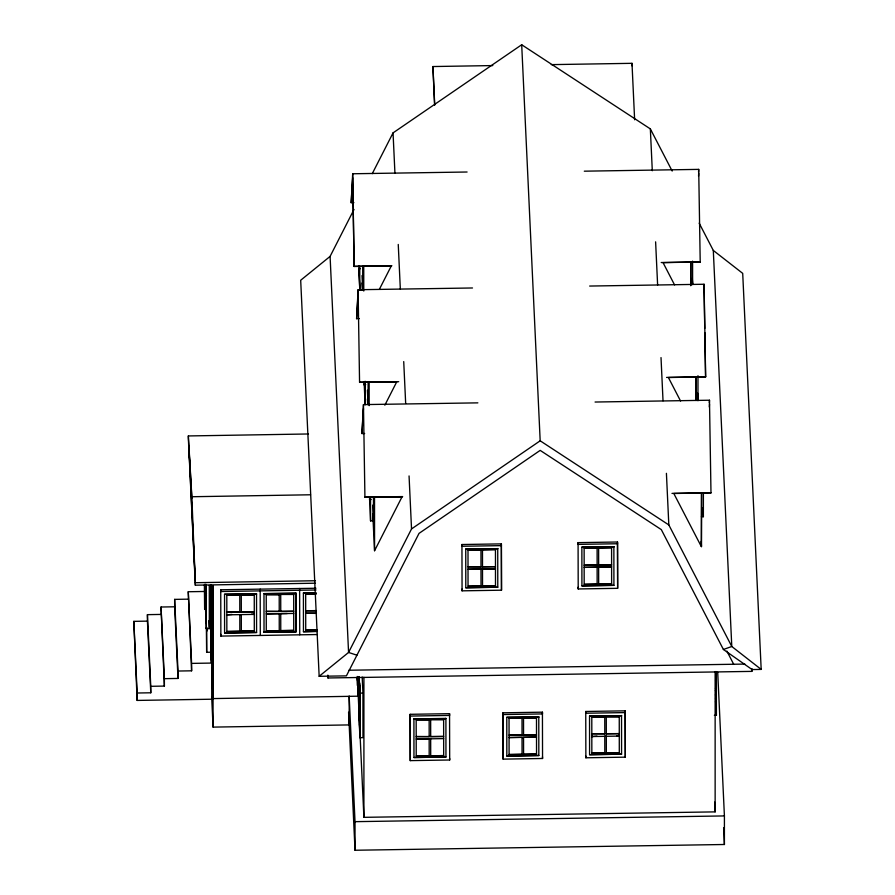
<?xml version="1.0" encoding="UTF-8"?>
<svg xmlns="http://www.w3.org/2000/svg" width="895" height="895" viewBox="0 0 895 895"><rect width="100%" height="100%" fill="white"/><g stroke="black" fill="none" stroke-linecap="round" stroke-linejoin="round"><path stroke-width="1.34" d="M692.607 284.453L692.585 261.139M696.097 400.457L696.12 377.119L696.03 400.457M697.988 375.71L697.966 400.725L697.664 393.129M701.423 516.728L703.369 516.695L703.392 493.078M698.547 172.12L698.704 169.379L584.301 171.18M698.547 176.125L698.704 173.35M703.906 286.993L704.063 284.252L589.66 286.053M703.906 291.009L704.074 288.235L704.757 328.443M709.321 402.963L709.478 400.222L595.074 402.034M709.321 406.979L709.478 404.204M467.089 172.008L352.686 173.764L351.176 202.706L353.883 202.662M351.176 202.706L352.686 177.736L354.151 266.475L391.316 265.904L379.435 289.208M472.504 287.977L358.101 289.734L356.59 318.676L359.287 318.631M356.59 318.676L358.101 293.705M477.863 402.862L363.459 404.607L361.949 433.56L364.645 433.516M361.949 433.56L363.459 408.59M674.573 284.912L663.05 262.649L700.282 261.922L661.215 262.537M680.569 401.027L668.408 377.533L705.64 376.806L704.063 284.252M701.221 541.285L701.479 546.632L701.535 493.089L701.344 546.632L673.812 493.503L711.055 492.776L671.988 493.391M354.151 266.475L352.686 173.764M384.839 405.189L396.731 381.852L359.633 382.277L398.689 381.684M372.767 513.819L374.569 550.727L402.09 496.736L364.992 497.161L402.661 496.58M699.174 223.157L713.304 250.443L742.705 273.367L761.186 669.415L752.113 669.561L723.406 649.49L661.315 529.616L540.177 450.386L419.028 533.386L346.399 675.87L319.157 676.296L300.686 280.247L330.087 256.406L354.017 209.464M372.275 173.652L393.05 132.885L521.695 44.75L650.341 128.891L672.19 171.057M521.695 44.75L540.177 440.799L411.532 528.934L348.569 652.455L319.157 676.296M723.406 649.49L731.786 646.492L761.186 669.415M434.59 104.816L432.923 66.543L492.787 65.57M551.253 64.63L631.993 63.321L634.633 119.785M363.605 266.33L391.328 265.882M360.349 268.679L358.828 268.701L359.745 287.921M358.828 266.039L359.79 290.036L362.721 289.98L362.699 266.363M369.02 382.299L396.731 381.852M364.243 382.02L364.243 384.671L365.753 384.649M315.443 583.204L195.334 585.185L188.353 438.416L188.353 435.943L308.473 433.974M188.353 435.943L191.832 496.736L310.554 494.778M374.378 497.184L402.09 496.736M371.112 499.533L369.601 499.555L370.564 520.879L373.495 520.834L373.472 497.206M462.066 590.834L461.943 544.518L501.379 543.88L501.502 590.197L462.066 590.834L461.988 589.089M578.204 588.955L578.081 542.639L617.516 542.001L617.639 588.317L578.204 588.955L578.114 587.209M501.468 545.626L462.021 546.263L461.943 544.518M617.595 543.746L578.159 544.384L578.081 542.639M465.747 549.027L497.743 548.724L465.747 549.027L465.792 587.735L497.777 587.221L497.732 548.512M581.873 547.147L613.88 546.845L581.873 547.147L581.918 585.856L613.914 585.341L613.869 546.632M468.007 550.011L480.984 550.011L468.007 550.011L468.04 586.247L481.018 586.035L480.984 569.041L468.018 569.254L495.472 568.806L482.506 569.019L482.528 586.012L495.494 585.8L495.461 549.564L482.483 549.776L482.506 566.759M584.133 548.132L597.11 548.143L584.133 548.132L584.178 584.368L597.144 584.155L597.122 567.161L584.155 567.374L611.609 566.927L598.632 567.139L598.665 584.133L611.632 583.92L611.587 547.684L598.621 547.897L598.643 564.89M597.133 567.385L598.643 567.363M191.832 496.736L195.334 582.712L315.443 580.732M205.57 588.328L206.141 588.317M317.423 634.533L220.864 636.088L220.741 589.771L315.935 588.239M188.263 599.158L174.648 599.381L177.993 671.037L191.608 670.814L188.263 591.74L204.34 591.483M316.013 589.984L220.83 591.517L220.741 589.771M205.917 593.351L206.488 593.34M205.962 594.224L206.107 593.34M224.544 594.28L256.541 593.989L224.544 594.28L224.589 632.989L256.585 632.474L256.529 593.765M264.025 632.351L263.98 593.642L295.965 593.128L296.021 631.836L264.014 632.138L296.021 631.836M317.367 631.49L303.461 631.713L303.416 593.005L315.935 592.803M295.976 593.351L263.98 593.642M315.946 593.027L303.416 593.005M226.804 595.264L239.782 595.276L226.804 595.264L226.849 631.501L239.815 631.288L239.804 614.63M241.281 595.03L254.269 595.041L241.281 595.03L241.314 612.023L226.815 612.035L254.292 611.923L241.314 612.135M266.24 594.627L279.218 594.638L266.24 594.627L266.285 630.863L279.251 630.651L279.229 613.657L266.251 613.869L293.705 613.433M280.717 594.392L293.705 594.403L280.717 594.392L280.75 611.386L279.229 611.408L279.206 594.414M317.389 630.035L305.721 630.225L305.676 593.989L316.047 593.821M205.917 595.824L206.488 595.813M316.058 594.034L305.676 593.989M205.962 596.697L206.107 595.813M161.033 607.011L174.659 606.799L177.993 678.444L164.378 678.667L161.033 607.011L164.389 686.085L150.763 686.308L147.429 614.652L161.044 614.429M316.069 610.591L305.687 610.759L316.08 610.927M232.006 614.429L226.838 614.831L254.292 614.395L251.674 614.104M293.694 594.179L293.739 630.416L280.762 630.628L280.739 613.634L287.228 613.534M316.069 613.064L305.687 613.232L316.08 613.388M133.814 621.354L147.429 621.13L150.774 692.786L137.159 693.01L133.814 621.354L137.159 700.427L211.735 699.219L211.701 663.072L210.761 642.934M205.313 584.413L206.297 628.693L209.329 628.648L209.285 585.464M317.378 629.823L305.721 630.225M254.303 631.053L241.314 631.053L254.303 631.053L254.258 594.817M317.356 631.277L303.461 631.713M188.263 591.74L191.597 663.396L211.701 663.072M357.139 677.582L357.519 685.615L359.533 685.581M359.152 677.056L359.902 693.133L362.934 693.077L362.967 737.648L359.947 737.704L358.884 714.926L358.85 677.325M715.452 688.322L716.022 688.311L715.452 690.795M360.148 713.181L359.208 694.867L359.902 697.35M358.358 685.022L358.369 696.187L213.111 698.581L211.757 670.646M359.566 702.351L360.014 699.845L360.137 704.812L359.566 704.824M359.6 703.224L360.17 703.213M359.611 705.696L360.17 705.685M360.137 710.708L359.208 694.867M358.951 676.922L358.984 714.042L359.801 714.098L359.768 721.594M410.123 714.311L449.558 713.673L449.637 715.429L410.201 716.067L410.123 714.311L410.246 760.627L449.682 760L449.558 713.673M502.99 712.812L542.426 712.174L542.504 713.919L503.068 714.557L502.99 712.812L503.113 759.128L542.549 758.49L542.426 712.174M585.867 757.796L585.744 711.48L625.18 710.843L625.303 757.159L585.867 757.796L585.778 756.051M715.553 701.322L716.291 710.104L716.246 671.608M625.258 712.588L585.822 713.225L585.744 711.48M413.915 718.819L445.923 718.528L413.915 718.819L413.96 757.528L445.956 757.013L445.911 718.305M506.783 717.32L538.79 717.029L506.783 717.32L506.827 756.029L538.824 755.514L538.779 716.805M589.537 715.989L621.544 715.687L589.537 715.989L589.581 754.698L621.577 754.172L621.533 715.463M416.175 719.804L429.164 719.815L416.175 719.804L416.22 756.04L429.186 755.827L429.164 738.845L416.197 739.046L443.651 738.61M430.663 719.569L443.64 719.58L430.663 719.569L430.685 736.563M509.042 718.305L522.031 718.316L509.042 718.305L509.087 754.541L522.065 754.328L522.031 737.335L509.065 737.547L536.519 737.1L523.553 737.312L523.575 754.306L536.541 754.093L536.497 717.857L523.53 718.07L523.553 735.063M591.796 716.962L604.774 716.973L591.796 716.962L591.841 753.198L604.807 752.997L604.785 736.003L606.307 736.193M606.284 716.727L619.262 716.738L606.284 716.727L606.307 733.721M714.367 715.318L716.392 715.295L716.347 672.111M211.656 696.702L213.077 727.109L349.195 724.916L349.173 696.332M358.984 714.042L359.846 732.513L360.215 724.256M604.796 733.855L591.808 733.743L619.284 733.62L606.307 733.833M596.999 736.126L591.83 736.54L619.284 736.093L616.677 735.813M429.175 739.057L430.674 738.811L430.708 755.805L443.674 755.593L443.629 719.356M522.042 737.558L523.564 737.536M619.295 752.762L606.318 752.751L619.295 752.762L619.25 716.526M354.219 266.307L391.887 265.737M666.574 377.421L705.64 376.806M204.407 584.67L204.653 609.316L206.197 609.282L206.331 611.979M206.398 627.652L206.655 652.298L211.198 652.22L211.164 585.408M348.927 670.232L744.864 664.079M327.85 675.188L327.984 677.974L751.845 671.384L751.845 668.912M359.544 723.921L363.907 817.336L715.139 811.877L715.139 671.876M349.162 696.176L355.024 821.666L724.413 815.927L724.413 844.5L355.024 850.25L348.58 712.207M356.937 655.196L348.569 652.455L330.087 256.406M540.177 440.799L668.822 524.929L731.786 646.492L713.304 250.443M726.874 651.079L733.687 664.247M191.832 498.358L188.834 446.034L194.886 573.259M363.75 266.24L363.773 291.043M369.143 381.975L369.187 405.648M374.524 497.094L374.569 550.727M361.994 282.977L362.33 289.812M367.409 398.946L367.677 404.417M692.305 278.244L692.562 283.737M692.294 279.296L692.54 284.532M703.011 507.722L703.369 516.695M362.039 275.57L362.721 289.98M367.386 390.231L368.069 404.641M372.745 505.104L373.495 520.834M364.243 384.671L365.138 404.697M357.843 685.122L358.369 696.187M211.377 662.278L210.784 649.725L211.365 662.278M211.645 667.849L213.111 698.581L212.999 585.565L213.077 727.109M751.722 668.599L751.845 671.384M717.712 672.302L724.413 815.927M723.641 827.774L724.413 844.5M715.631 679.954L716.022 690.783M715.553 694.274L716.291 710.104M715.575 697.876L716.392 715.295M714.691 802.11L715.139 811.877M650.341 128.891L652.298 170.721M655.61 241.84L657.624 285.069M661.013 357.586L663.027 400.815M666.417 473.332L668.822 524.929M617.639 588.317L617.516 542.001M625.303 757.159L625.18 710.843M613.914 585.341L581.918 585.856M621.577 754.172L589.581 754.698M611.587 547.684L598.621 547.897M611.632 583.92L598.665 584.133M598.654 564.991L611.621 564.79L584.166 565.226L597.133 565.025L597.11 547.919M606.318 736.305L606.329 752.963M597.144 584.155L584.178 584.368M604.807 752.997L591.841 753.198M542.471 756.745L542.549 758.49M538.824 755.514L506.827 756.029M536.497 717.857L523.53 718.07M536.541 754.093L523.575 754.306M523.564 735.175L536.53 734.963L509.065 735.075L522.053 735.198M522.065 754.328L509.087 754.541M501.502 590.197L501.379 543.88M497.777 587.221L465.792 587.735M495.461 549.564L482.483 549.776M495.494 585.8L482.528 586.012M482.517 566.871L495.483 566.658L468.018 566.781L481.007 566.893M482.506 569.019L480.984 569.041M481.018 586.035L468.04 586.247M432.923 66.543L434.724 105.107M449.603 758.244L449.682 760M445.956 757.013L413.96 757.528M443.674 755.593L430.708 755.805M430.696 736.674L443.663 736.462L416.197 736.574L429.175 736.697M429.186 755.827L416.22 756.04M393.05 132.885L394.941 173.328M398.253 244.447L400.333 289.074M403.723 361.591L405.67 403.432M409.06 475.939L411.532 528.934M362.184 677.012L362.934 693.077M359.622 683.086L360.182 694.017L359.007 676.866M359.756 702.351L359.79 703.224M359.734 721.952L359.342 698.917M359.857 724.592L360.226 732.502M357.72 684.876L359.354 719.86M357.228 676.475L357.418 680.424M299.624 588.496L299.736 634.812M293.739 630.416L280.762 630.628M280.75 611.498L293.728 611.285L266.251 611.397L279.24 611.52M279.251 630.651L266.285 630.863M260.188 589.134L260.3 635.45M256.585 632.474L224.589 632.989M241.314 614.608L241.326 631.266M239.815 631.288L226.849 631.501M220.785 634.342L220.864 636.088M208.949 620.604L209.329 628.648M206.309 592.065L206.13 585.845L205.57 585.856L206.309 604.181M206.264 607.593L206.152 605.098L205.335 605.031L206.197 623.502M207.081 628.156L207.204 630.852M206.264 616.901L205.693 584.401M709.478 400.222L710.988 492.944M704.824 332.604L705.573 376.974M698.704 169.379L700.214 262.09M363.459 404.607L364.925 497.329M358.101 289.734L359.566 382.445M715.81 671.541L715.91 710.104M631.993 63.321L631.993 65.794M604.763 716.761L604.796 733.743M591.83 734.068L591.83 736.54M522.02 718.092L522.042 735.086M503.068 714.557L503.113 759.128M480.973 549.798L480.995 566.792M429.152 719.591L429.175 736.585M410.201 716.067L410.246 760.627M370.541 497.262L370.564 520.879M369.601 496.893L369.557 499.913M368.113 382.333L368.136 404.562M365.182 382.378L365.205 404.607M365.138 381.292L365.16 403.891M364.198 382.254L364.198 385.04M359.768 266.408L359.79 290.036M360.159 693.435L360.193 722.466M359.902 693.133L359.947 737.704M359.734 685.581L359.846 732.513M359.331 676.922L359.398 694.867M357.508 677.258L357.519 685.615M295.965 593.128L296.01 631.624M239.77 595.052L239.793 612.046M206.644 627.238L206.655 652.298M206.141 584.435L206.297 628.693M205.76 585.856L205.772 605.098M204.642 584.368L204.653 609.316M195.334 582.712L195.334 585.185M191.597 663.396L191.608 670.814M177.993 671.037L177.993 678.444M174.648 599.381L174.659 606.799M164.378 678.667L164.389 686.085M150.763 686.308L150.774 692.786M147.429 614.652L147.429 621.13M137.159 693.01L137.159 700.427M363.907 677.336L363.907 817.336M355.024 821.666L355.024 850.25M327.984 675.501L327.984 677.974M690.761 262.235L690.739 285.583L690.761 262.235M210.985 646.973L210.918 584.625L210.985 646.973"/></g></svg>
